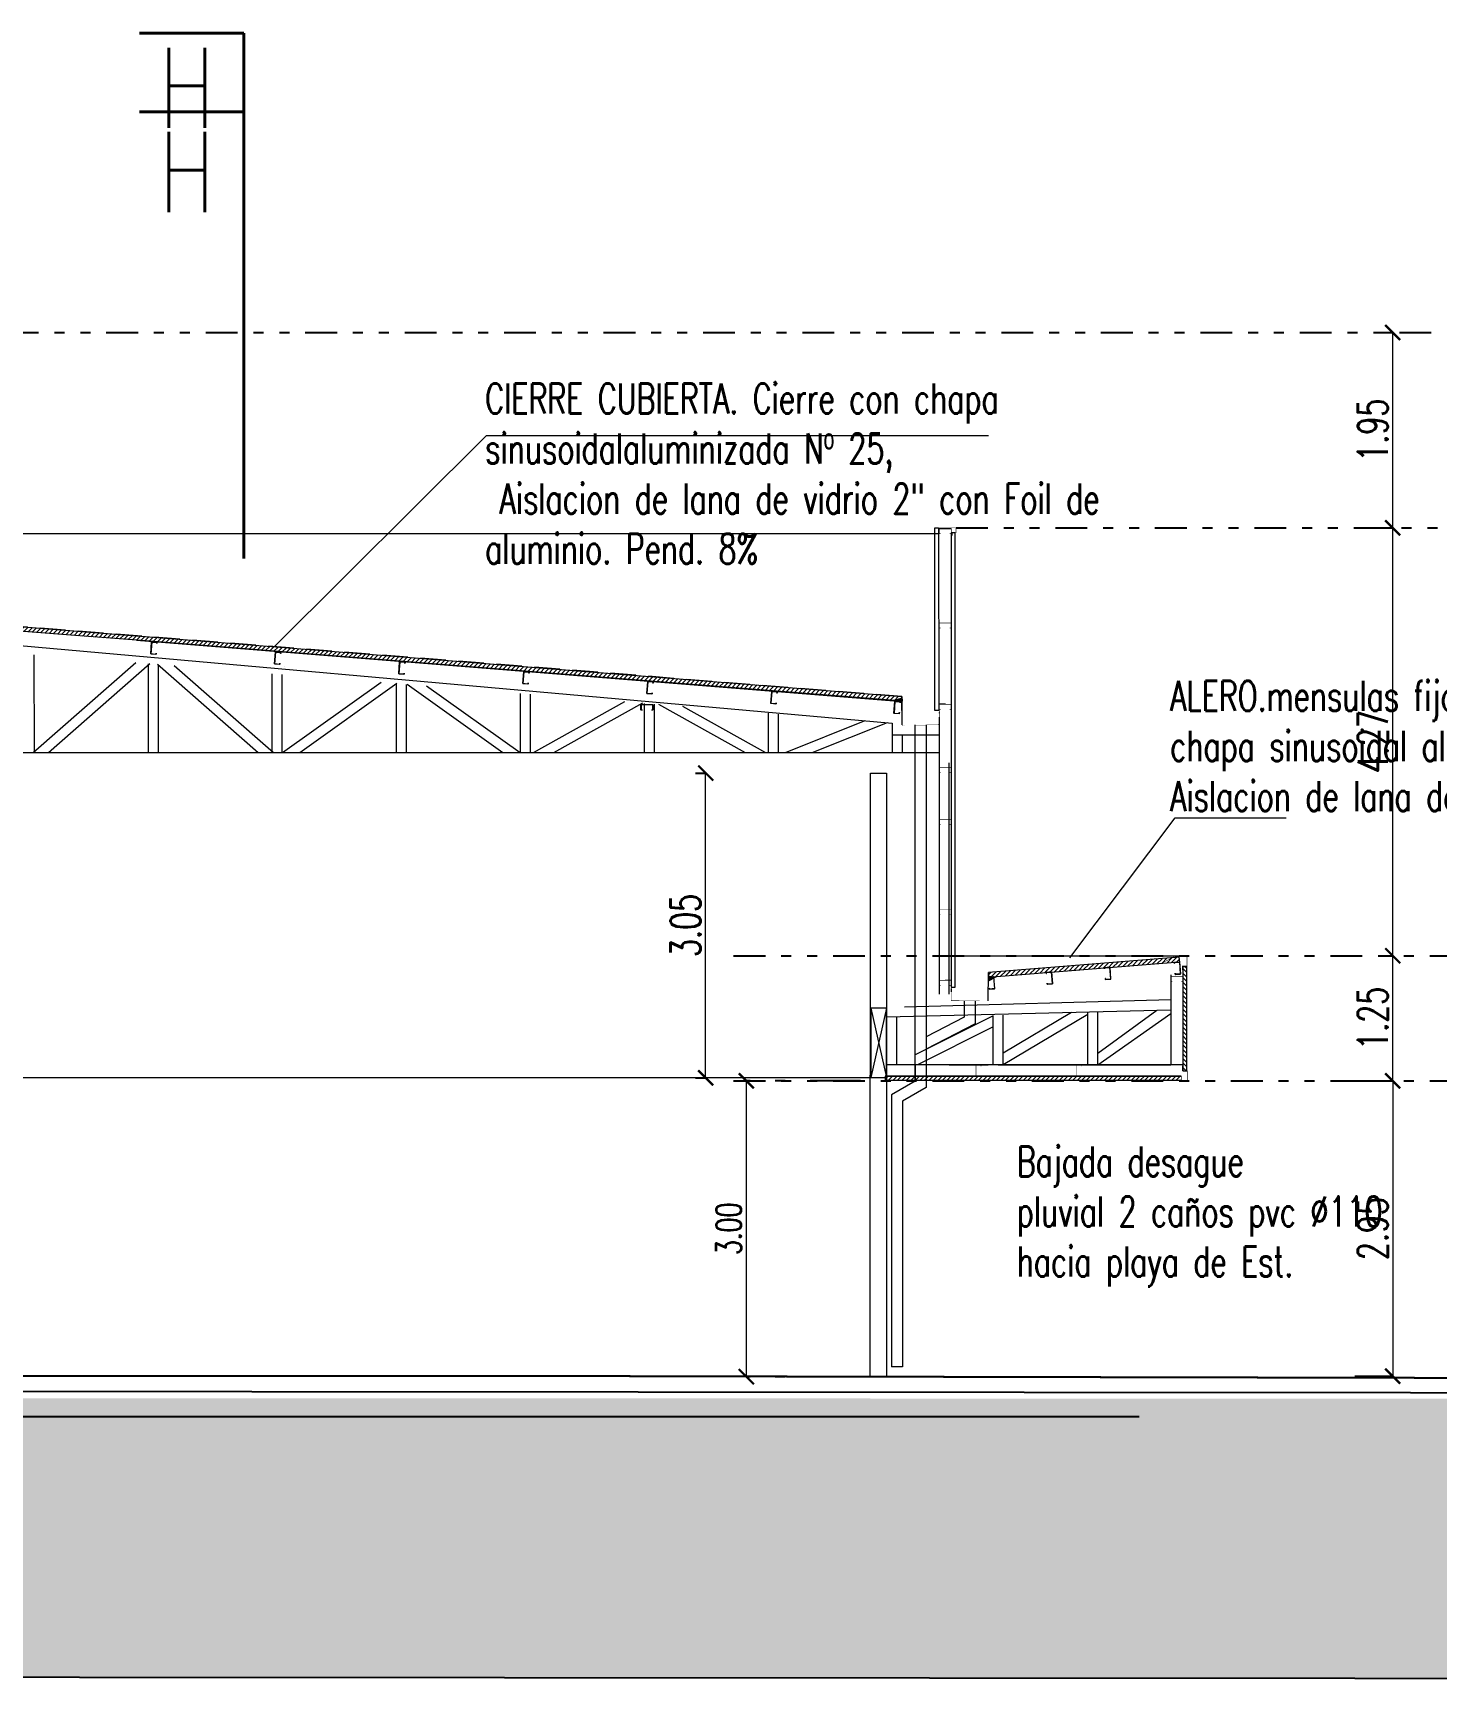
# Model space of a CAD drawing. Header units: millimetres. Extents: x 2828 to 3406, y 849 to 1266.
# Drawn here: x 2958.55 to 2972.58, y 851.91 to 868.42 of the extents above; entities that cross this region are included whole.
import ezdxf

# ---------------------------------------------------------------- set-up
doc = ezdxf.new("R2010")
doc.units = ezdxf.units.MM
doc.header["$PDMODE"] = 34
doc.header["$PDSIZE"] = -10
for name, pattern in [('CENTER', [2, 1.25, -0.25, 0.25, -0.25]), ('DASHDOT', [1, 0.5, -0.25, 0, -0.25]), ('DASHED', [19.049999999999997, 12.7, -6.35]), ('DIVIDE2', [15.875, 6.35, -3.175, 0, -3.175, 0, -3.175])]:
    doc.linetypes.add(name, pattern=pattern)
doc.layers.get('DEFPOINTS').update_dxf_attribs({"lineweight": 5})
for name, color, linetype, lineweight in [('0.05', 64, 'Continuous', 5), ('0.10', 161, 'Continuous', 9), ('0.15', 41, 'Continuous', 13), ('0.20', 4, 'Continuous', 15), ('0.30', 1, 'Continuous', 25), ('arq cotas', 152, 'Continuous', 13), ('arq tex', 31, 'Continuous', 5), ('hatch color', 26, 'Continuous', 13), ('L corte', 51, 'CENTER', 40), ('L corte 100', 83, 'CENTER', 40), ('proyecciones', 221, 'DASHED', 5)]:
    doc.layers.add(name, color=color, linetype=linetype, lineweight=lineweight)
doc.layers.add('hatch nuevo', color=7, linetype='Continuous', lineweight=13, true_color=0xff4f14)
doc.layers.add('sombrado muro nuevo', color=7, linetype='Continuous', lineweight=5, true_color=0x757575)
doc.styles.add('100', font='romans.shx', dxfattribs={"width": 0.75, "height": 0.2})
doc.styles.add('250-cts', font='romans.shx', dxfattribs={"width": 0.7, "height": 0.25})
doc.dimstyles.new('250', dxfattribs={"dimtxt": 0.3, "dimasz": 0.15, "dimexe": 0, "dimexo": 0.1, "dimgap": 0.05, "dimtad": 1, "dimzin": 0, "dimdsep": 46, "dimtxsty": '250-cts', "dimblk": 'ARCHTICK', "dimcen": 0.02, "dimclrd": 256, "dimclre": 256, "dimclrt": 256, "dimazin": 0, "dimtfac": 1, "dimtofl": 0, "dimtmove": 1, "dimatfit": 0, "dimldrblk": 'OPEN90', "dimfxl": 1, "dimtolj": 1, "dimtzin": 0, "dimlwd": -1, "dimarcsym": 0})

# ---------------------------------------------------------------- blocks, each defined once
blk = doc.blocks.new('_ARCHTICK')
at = {"color": 0, "linetype": 'ByBlock', "const_width": 0.15}
blk.add_lwpolyline([(-0.5, -0.5), (0.5, 0.5)], dxfattribs=at)
blk = doc.blocks.new('*D698')
at = {"layer": 'arq cotas', "linetype": 'DASHDOT', "lineweight": -2, "transparency": 16777216}
for p, q in [((2971.76251214348, 857.9504925346378), (2972.133367941773, 857.9504925346378)), ((2971.756211651534, 854.9991152404475), (2972.133367941773, 854.9991152404475))]:
    blk.add_line(p, q, dxfattribs=at)
at = {"layer": 'arq cotas', "transparency": 16777216}
blk.add_line((2972.133367941773, 857.9504925346378), (2972.133367941773, 854.9991152404475), dxfattribs=at)
at = {"layer": 'DEFPOINTS', "color": 0, "transparency": 16777216}
for p in [(2971.66251214348, 857.9504925346378), (2971.656211651534, 854.9991152404475), (2972.133367941773, 854.9991152404475)]:
    blk.add_point(p, dxfattribs=at)
at = {"layer": 'arq cotas', "transparency": 16777216, "xscale": 0.15, "yscale": 0.15, "zscale": 0.15}
for p, rotation in [((2972.133367941773, 857.9504925346378), 90), ((2972.133367941773, 854.9991152404475), 270)]:
    blk.add_blockref('_ARCHTICK', p, dxfattribs=dict(at, rotation=rotation))
at = {"layer": 'arq cotas', "transparency": 16777216, "insert": (2971.933367941773, 856.4748038875431), "char_height": 0.3, "attachment_point": 5, "rotation": 90, "style": '250-cts'}
blk.add_mtext('\\A1;2.95', dxfattribs=at)
blk = doc.blocks.new('_Open90')
at = {"color": 0, "linetype": 'ByBlock', "lineweight": -2}
for p, q in [((0, 0), (-1, 0)), ((-0.5, 0.5), (0, 0)), ((0, 0), (-0.5, -0.5))]:
    blk.add_line(p, q, dxfattribs=at)
blk = doc.blocks.new('*D699')
at = {"layer": 'arq cotas', "linetype": 'DASHDOT', "lineweight": -2, "transparency": 16777216}
for p, q in [((2972.033367941773, 859.2004925346378), (2972.133367941773, 859.2004925346378)), ((2972.033367941773, 857.9504925346378), (2972.133367941773, 857.9504925346378))]:
    blk.add_line(p, q, dxfattribs=at)
at = {"layer": 'arq cotas', "transparency": 16777216}
blk.add_line((2972.133367941773, 857.9504925346378), (2972.133367941773, 859.2004925346378), dxfattribs=at)
at = {"layer": 'DEFPOINTS', "color": 0, "transparency": 16777216}
for p in [(2972.133367941773, 859.2004925346378), (2972.133367941773, 859.2004925346378), (2972.133367941773, 857.9504925346378)]:
    blk.add_point(p, dxfattribs=at)
at = {"layer": 'arq cotas', "transparency": 16777216, "xscale": 0.15, "yscale": 0.15, "zscale": 0.15}
for p, rotation in [((2972.133367941773, 859.2004925346378), 90), ((2972.133367941773, 857.9504925346378), 270)]:
    blk.add_blockref('_ARCHTICK', p, dxfattribs=dict(at, rotation=rotation))
at = {"layer": 'arq cotas', "transparency": 16777216, "insert": (2971.933367941773, 858.5754925346382), "char_height": 0.3, "attachment_point": 5, "rotation": 90, "style": '250-cts'}
blk.add_mtext('\\A1;1.25', dxfattribs=at)
blk = doc.blocks.new('*D700')
at = {"layer": 'arq cotas', "linetype": 'DASHDOT', "lineweight": -2, "transparency": 16777216}
for p, q in [((2972.033367941773, 863.475412339544), (2972.133367941773, 863.475412339544)), ((2972.033367941773, 859.2004925346376), (2972.133367941773, 859.2004925346376))]:
    blk.add_line(p, q, dxfattribs=at)
at = {"layer": 'arq cotas', "transparency": 16777216}
blk.add_line((2972.133367941773, 859.2004925346376), (2972.133367941773, 863.475412339544), dxfattribs=at)
at = {"layer": 'DEFPOINTS', "color": 0, "transparency": 16777216}
for p in [(2972.133367941773, 863.475412339544), (2972.133367941773, 863.475412339544), (2972.133367941773, 859.2004925346376)]:
    blk.add_point(p, dxfattribs=at)
at = {"layer": 'arq cotas', "transparency": 16777216, "xscale": 0.15, "yscale": 0.15, "zscale": 0.15}
for p, rotation in [((2972.133367941773, 863.475412339544), 90), ((2972.133367941773, 859.2004925346376), 270)]:
    blk.add_blockref('_ARCHTICK', p, dxfattribs=dict(at, rotation=rotation))
at = {"layer": 'arq cotas', "transparency": 16777216, "insert": (2971.933367941773, 861.3379524370913), "char_height": 0.3, "attachment_point": 5, "rotation": 90, "style": '250-cts'}
blk.add_mtext('\\A1;4.27', dxfattribs=at)
blk = doc.blocks.new('*D701')
at = {"layer": 'arq cotas', "linetype": 'DASHDOT', "lineweight": -2, "transparency": 16777216}
for p, q in [((2972.033367941773, 865.425412339544), (2972.133367941773, 865.425412339544)), ((2972.033367941773, 863.475412339544), (2972.133367941773, 863.475412339544))]:
    blk.add_line(p, q, dxfattribs=at)
at = {"layer": 'arq cotas', "transparency": 16777216}
blk.add_line((2972.133367941773, 863.475412339544), (2972.133367941773, 865.425412339544), dxfattribs=at)
at = {"layer": 'DEFPOINTS', "color": 0, "transparency": 16777216}
for p in [(2972.133367941773, 865.425412339544), (2972.133367941773, 865.425412339544), (2972.133367941773, 863.475412339544)]:
    blk.add_point(p, dxfattribs=at)
at = {"layer": 'arq cotas', "transparency": 16777216, "xscale": 0.15, "yscale": 0.15, "zscale": 0.15}
for p, rotation in [((2972.133367941773, 865.425412339544), 90), ((2972.133367941773, 863.475412339544), 270)]:
    blk.add_blockref('_ARCHTICK', p, dxfattribs=dict(at, rotation=rotation))
at = {"layer": 'arq cotas', "transparency": 16777216, "insert": (2971.933367941773, 864.4504123395445), "char_height": 0.3, "attachment_point": 5, "rotation": 90, "style": '250-cts'}
blk.add_mtext('\\A1;1.95', dxfattribs=at)
blk = doc.blocks.new('*D703')
at = {"layer": 'arq cotas', "linetype": 'DASHDOT', "lineweight": -2, "transparency": 16777216}
for p, q in [((2966.814564298121, 857.9504925346376), (2965.675113312512, 857.9504925346376)), ((2966.814564298121, 854.9948373498479), (2965.675113312512, 854.9948373498479))]:
    blk.add_line(p, q, dxfattribs=at)
at = {"layer": 'arq cotas', "transparency": 16777216}
blk.add_line((2965.675113312512, 857.9504925346376), (2965.675113312512, 854.9948373498479), dxfattribs=at)
at = {"layer": 'DEFPOINTS', "color": 0, "transparency": 16777216}
for p in [(2966.914564298121, 857.9504925346376), (2965.675113312512, 854.9948373498479), (2966.914564298121, 854.9948373498479)]:
    blk.add_point(p, dxfattribs=at)
at = {"layer": 'arq cotas', "transparency": 16777216, "xscale": 0.15, "yscale": 0.15, "zscale": 0.15}
for p, rotation in [((2965.675113312512, 857.9504925346376), 90), ((2965.675113312512, 854.9948373498479), 270)]:
    blk.add_blockref('_ARCHTICK', p, dxfattribs=dict(at, rotation=rotation))
at = {"layer": 'arq cotas', "transparency": 16777216, "insert": (2965.500113312512, 856.4726649422432), "char_height": 0.25, "attachment_point": 5, "rotation": 90, "style": '250-cts'}
blk.add_mtext('\\A1;3.00', dxfattribs=at)
blk = doc.blocks.new('*D704')
at = {"layer": 'arq cotas', "linetype": 'DASHDOT', "lineweight": -2, "transparency": 16777216}
for p, q in [((2965.169007903048, 861.0253432259876), (2965.269007903048, 861.0253432259876)), ((2965.169007940591, 857.9800865007322), (2965.269007903048, 857.9800865007322))]:
    blk.add_line(p, q, dxfattribs=at)
at = {"layer": 'arq cotas', "transparency": 16777216}
blk.add_line((2965.269007903048, 857.9800865007322), (2965.269007903048, 861.0253432259876), dxfattribs=at)
at = {"layer": 'DEFPOINTS', "color": 0, "transparency": 16777216}
for p in [(2965.269007903048, 861.0253432259876), (2965.269007903048, 861.0253432259876), (2965.269007940591, 857.9800865007322)]:
    blk.add_point(p, dxfattribs=at)
at = {"layer": 'arq cotas', "transparency": 16777216, "xscale": 0.15, "yscale": 0.15, "zscale": 0.15}
for p, rotation in [((2965.269007903048, 861.0253432259876), 90), ((2965.269007903048, 857.9800865007322), 270)]:
    blk.add_blockref('_ARCHTICK', p, dxfattribs=dict(at, rotation=rotation))
at = {"layer": 'arq cotas', "transparency": 16777216, "insert": (2965.069007903048, 859.5027148633603), "char_height": 0.3, "attachment_point": 5, "rotation": 90, "style": '250-cts'}
blk.add_mtext('\\A1;3.05', dxfattribs=at)

msp = doc.modelspace()

# ---------------------------------------------------------------- hatches: boundary and pattern name
at = {"layer": '0.20'}
h = msp.add_hatch(dxfattribs=at)
h.set_pattern_fill('ANSI31', color=256, scale=0.01, angle=-6.492229350048602e-14, style=0)
h.set_pattern_definition([(44.99999999999994, (3.668533218502034, 4.000149288338775), (-0.02245064030267286, 0.02245064030267291), [])])
edge = h.paths.add_edge_path()
edge.add_line((2956.015607176205, 862.677869358385), (2967.230269231952, 861.7906459921628))
edge.add_line((2967.230269231952, 861.7906459921627), (2967.230078200709, 861.7422078756668))
edge.add_line((2967.230078200709, 861.7422078756668), (2959.582931600532, 862.3521677933478))
edge.add_line((2959.582931600532, 862.3521677933479), (2956.015476885841, 862.6270845150459))
edge.add_line((2956.015476885841, 862.6270845150459), (2954.745683339705, 862.7782849405055))
h = msp.add_hatch(dxfattribs=at)
h.set_pattern_fill('ANSI31', color=256, scale=0.01, angle=-6.492229350048602e-14, style=0)
h.set_pattern_definition([(44.99999999999994, (10.79062536923311, 1.243417953195262), (-0.02245064030267286, 0.02245064030267291), [])])
h.paths.add_polyline_path([(2970.004835774084, 859.137980574431), (2970.001176414413, 859.1843539013938), (2968.094731368672, 859.0339146570194), (2968.094922399916, 858.9854765405236)])
at = {"layer": 'hatch color', "true_color": 0x696969}
h = msp.add_hatch(dxfattribs=at)
h.set_pattern_fill('EARTH', color=251, scale=0.07, angle=314.9999999999999, style=0)
h.set_pattern_definition([(44.99999999999994, (2726.93052291805, 1345.220129669727), (8.788253188003947e-16, 0.6286179284748408), [0.4445, -0.4445]), (44.99999999999994, (2726.812657056461, 1345.337995531316), (8.788253188003947e-16, 0.6286179284748408), [0.4445, -0.4445]), (44.99999999999994, (2726.694791194872, 1345.455861392905), (8.788253188003947e-16, 0.6286179284748408), [0.4445, -0.4445]), (134.9999999999999, (2726.694791194872, 1345.534438633964), (-0.6286179284748408, 8.788253188003947e-16), [0.4445, -0.4445]), (134.9999999999999, (2726.812657056461, 1345.652304495553), (-0.6286179284748408, 8.788253188003947e-16), [0.4445, -0.4445]), (134.9999999999999, (2726.93052291805, 1345.770170357142), (-0.6286179284748408, 8.788253188003947e-16), [0.4445, -0.4445])])
h.paths.add_polyline_path([(2891.050239605682, 854.792271600012), (2891.050239605682, 852.0461313656089), (3069.444774382128, 851.9054086312086), (3069.444774382128, 854.7563513012539)])
at = {"layer": 'sombrado muro nuevo'}
h = msp.add_hatch(dxfattribs=at)
h.set_pattern_fill('ANSI31', color=256, scale=0.01, angle=270)
h.set_pattern_definition([(314.9999999999999, (0.001277438169381639, -55.2593015672395), (0.02245064030267293, 0.02245064030267283), [])])
h.paths.add_polyline_path([(2970.034954762429, 858.0505478515471), (2970.075007270044, 858.0505478515471), (2970.075007270046, 859.0971232981209), (2970.034954762431, 859.0971232981209)])
h = msp.add_hatch(dxfattribs=at)
h.set_pattern_fill('ANSI31', color=256, scale=0.01, angle=-90.00000000000007)
h.set_pattern_definition([(44.99999999999992, (2842.590453661342, 979.2833962719614), (-0.02245064030267285, 0.02245064030267291), [])])
h.paths.add_polyline_path([(2967.061715883482, 857.9558028496838), (2967.061715883482, 857.9958028496837), (2970.021331196289, 857.9958028496836), (2970.021331196289, 857.9558028496837)])

# ---------------------------------------------------------------- linework, layer by layer
at = {"linetype": 'DIVIDE2', "ltscale": 0.05}
for p, q in [((2955.305805611183, 865.425412339544), (2986.146582294321, 865.425412339544)), ((2967.770318671938, 863.4754123395439), (2986.146582294321, 863.4754123395439)), ((2965.547987140316, 859.2004925346376), (2983.924250762699, 859.2004925346376)), ((2965.547987140316, 857.9504925346376), (2983.924250762699, 857.9504925346376))]:
    msp.add_line(p, q, dxfattribs=at)
at = {"layer": '0.05', "ltscale": 3}
for p, q in [((2967.602959770068, 863.466874304008), (2967.722959770071, 863.466874304008)), ((2967.602959770068, 863.466874304008), (2967.722959770071, 863.466874304008)), ((2967.602959770068, 863.466874304008), (2967.722959770071, 863.466874304008)), ((2967.602959770075, 861.6295166094106), (2967.602959770075, 861.623166609411)), ((2967.602964467732, 861.582877888378), (2967.602964467732, 861.0253432565029)), ((2967.602037362639, 861.0787045354706), (2967.602037130582, 861.0494569420435)), ((2967.722040830549, 858.8727852742674, 202.3333111626856), (2967.722040830549, 858.8664352742677, 202.3333111626856)), ((2967.722963237985, 858.867815261, 202.3333111626856), (2967.722963470042, 858.838567667573, 202.3333111626856))]:
    msp.add_line(p, q, dxfattribs=at)
at = {"layer": '0.05'}
for p, q in [((2955.966648837916, 863.417442026835), (2967.594001662127, 863.4174420268365)), ((2970.075007270046, 859.1971232981208, 98.84983922336141), (2967.762036132892, 859.1971232981217)), ((2966.915005315098, 857.9800865007322, -303.6278482294043), (2955.653000151785, 857.9800865007321, 79.8523864620521)), ((2967.125007270059, 857.8100848090793), (2967.125007270059, 855.0945593065882)), ((2967.235007270059, 857.7467687637221), (2967.235007270059, 855.0943256056647)), ((2967.235007270059, 855.0943256056647), (2967.125007270059, 855.0945593065882))]:
    msp.add_line(p, q, dxfattribs=at)
for points in [[(2967.363178137247, 857.9484282536931), (2967.363178137247, 861.2031366395628), (2967.363178137247, 861.2031366395628), (2967.363178137247, 861.5081366395628)], [(2967.473178137247, 861.5081366395628), (2967.473178137247, 861.3131366395627), (2967.473178137247, 861.3131366395627), (2967.473178137247, 857.8851122083357)], [(2967.363178137247, 858.1180996338354), (2967.363178137247, 857.9484282536931), (2967.125007270059, 857.8100848090793)], [(2967.473178137247, 858.1180996338354), (2967.473178137247, 857.8851122083357), (2967.235007270059, 857.7467687637221)]]:
    msp.add_lwpolyline(points, dxfattribs=at)
for points in [[(2966.91500904366, 861.0253432460846), (2967.075007270046, 861.0253432460846), (2967.074135019376, 854.9948373498479), (2966.91413679299, 854.9948373498479)], [(2967.075005024235, 857.7810406064556), (2967.075005024235, 857.7810406064556)], [(2967.07500493618, 857.6538301340885), (2967.07500493618, 857.6538301340885)]]:
    msp.add_lwpolyline(points, close=True, dxfattribs=at)
at = {"layer": '0.05', "elevation": 202.3333111626856}
for points in [[(2967.851822463378, 858.7514053044194), (2967.851822463378, 858.5855035189686), (2967.473178137247, 858.3905346869219)], [(2967.961822463377, 858.7514053044194), (2967.961822463377, 858.5184178789198), (2967.473178137247, 858.2668086325184)]]:
    msp.add_lwpolyline(points, dxfattribs=at)
at = {"layer": '0.10'}
for p, q in [((2958.56179210612, 861.2260955279994), (2958.5616576144, 862.2076038463056)), ((2959.700987223707, 861.2260955279999), (2959.70088500097, 862.1167353492725)), ((2959.800987224365, 861.2260955279999), (2959.800885917115, 862.108758949601)), ((2960.937985571725, 861.2260955280003), (2960.937894673551, 862.0180674177533)), ((2961.037985572384, 861.2260955280003), (2961.037895589697, 862.0100910180818)), ((2962.179333256352, 861.2260955280007), (2962.179253722558, 861.9190525657656)), ((2962.27933325701, 861.2260955280007), (2962.279254638704, 861.911076166094)), ((2963.418645059775, 861.2260955280011), (2963.418576871722, 861.8202001037984)), ((2963.518645060434, 861.2260955280011), (2963.518577787867, 861.8122237041267)), ((2964.657864338477, 861.2260955280016), (2964.657807495318, 861.7213550219727)), ((2964.757864339135, 861.2260955280018), (2964.757808411463, 861.7133786223011)), ((2965.897083617178, 861.226095528002), (2965.897038118914, 861.6225099401471)), ((2965.997083617836, 861.2260955280022), (2965.99703903506, 861.6145335404755)), ((2967.132891862414, 861.5239342093065), (2967.132891862414, 861.2260955280025)), ((2967.232891862414, 861.4081367286657), (2967.232891862414, 861.2260955280025)), ((2970.005087790367, 859.1347868917748, 404.6666223253712), (2970.001176413461, 859.1843539134599, 202.3333111626856)), ((2967.075010092949, 858.6800865007323), (2967.075007270046, 858.0988043635285)), ((2969.914959460083, 858.6580838152871, 371.1238621206992), (2967.075764983712, 858.5862490786582, 183.0806234565305)), ((2969.914959460083, 858.7609398904475, 368.0368396580151), (2967.257126784339, 858.6854368081729, 202.0467072763032)), ((2969.775452471971, 858.6545541353613, 109.3177034426919), (2969.187069065203, 858.2248850100069, 25.64048932973819)), ((2967.175010074184, 858.5881671983144, 292.1261981887344), (2967.175010074184, 858.1107255459258, 292.1261981887344)), ((2968.14210873791, 858.6000952568598, -0.2866038863823235), (2967.361715883181, 858.2112739053553, 7.462227905120187)), ((2968.14210873791, 858.4883705472181, 0.1561990943367846), (2967.384293360214, 858.1107981520315, 7.680850114903137)), ((2968.14210873791, 858.1107981520314, -0.2866038863823235), (2968.14210873791, 858.6000952568598, -0.2866038863823235)), ((2968.925528949373, 858.6330501373401, 104.1690861536296), (2968.24210873791, 858.2271088587046, 6.97616958602498)), ((2969.087069065203, 858.6126918184824, 119.8798138110818), (2968.24210873791, 858.1107981520314, -0.2866038863823235)), ((2968.24210873791, 858.1107981520314, -0.2866038863823235), (2968.24210873791, 858.6080715834565, -0.2866038863823235)), ((2969.087069065203, 858.1107981520314, 119.8798138110818), (2969.087069065204, 858.6371372795819, 119.8798138110818)), ((2969.187069065203, 858.1107981520314, 119.8798138110818), (2969.187069065203, 858.6396673893445, 119.8798138110818)), ((2969.914959460083, 858.6211084715754, 121.8949798089441), (2969.187069065204, 858.1085743033335, 18.37771585740103))]:
    msp.add_line(p, q, dxfattribs=at)
at = {"layer": '0.10', "ltscale": 3}
msp.add_lwpolyline([(2967.597887801589, 861.649198453489), (2967.557835293974, 861.649198453489), (2967.557835293974, 863.4754123395438), (2967.596894699317, 863.4754123395438)], close=True, dxfattribs=at)
at = {"layer": '0.10', "ltscale": 3, "elevation": -202.3333111626855}
msp.add_lwpolyline([(2967.721983625277, 858.8879228537536), (2967.762036132892, 858.8879228537536), (2967.762036132894, 863.4254123395436), (2967.721983625278, 863.4254123395436)], close=True, dxfattribs=at)
at = {"layer": '0.10'}
for points in [[(2967.602692028221, 861.4081367286657), (2967.602692028221, 861.2260955280027), (2955.983269588375, 861.226270999846), (2955.983269588375, 862.5155830165611), (2967.132891862414, 861.5239342093065), (2967.132891862414, 861.4081367286657)], [(2966.92000904366, 857.9850865007322), (2967.075292997, 857.9850865007322), (2967.075007270046, 858.6750865007323), (2966.92000904366, 858.6750865007323)]]:
    msp.add_lwpolyline(points, close=True, dxfattribs=at)
for points in [[(2959.576549900809, 862.1266527229358), (2958.549979179076, 861.2260955279993)], [(2959.715550308577, 862.1155655964413), (2958.701618117203, 861.2260955279995)], [(2960.798430916591, 861.2260955280002), (2959.79313348041, 862.1093773092718)], [(2960.949935384019, 861.2260955280004), (2959.959765041408, 862.0960862317532)], [(2962.027253939846, 861.931176564861), (2961.041831514828, 861.2260955280004)], [(2962.181869247657, 861.9188439429414), (2961.213682915462, 861.2260955280003)], [(2963.243260808446, 861.2260955280011), (2962.288356900079, 861.910350139999)], [(2963.414944492561, 861.2260955280011), (2962.481544865603, 861.8949408369232)], [(2964.45804259534, 861.7372889228208), (2963.54492544818, 861.2260955280011)], [(2964.637224678184, 861.7229967746899), (2963.749636823186, 861.2260955280011)], [(2965.666081839416, 861.226095528002), (2964.801836270279, 861.7098668164884)], [(2965.87081324444, 861.226095528002), (2965.040588737447, 861.6908231399492)], [(2966.858397239679, 861.5458287969067), (2966.061977652642, 861.2260955280022)], [(2967.082320287999, 861.5279679632471), (2966.330390027381, 861.2260955280022)], [(2967.702692028221, 858.8160670070905), (2967.702692028221, 861.1260955280028)]]:
    msp.add_lwpolyline(points, dxfattribs=at)
for points, elevation in [([(2967.602037527293, 861.45459169957), (2967.602037527293, 858.8160670070905)], -101.1666555813428), ([(2970.001176413461, 859.1843539134599), (2968.094754705904, 859.0339165138831), (2968.093936261615, 858.9855031038552), (2970.004833389075, 859.1379655467912)], 202.3333111626856), ([(2969.914959460083, 859.0105986399793), (2969.914959460083, 858.1107981520314)], 202.3333111626856), ([(2967.074587161496, 858.0915396917097), (2967.075007270046, 858.5860531281421)], 284.4836986438352), ([(2967.075355574773, 858.1043302473721), (2967.075775683323, 858.5988436838045)], 183.3170430624924), ([(2970.034954762429, 858.1107981520314), (2967.0752647809, 858.110723013668), (2967.0752647809, 857.9957277113202), (2970.021331196289, 857.9958028496836)], -0.2866038863823235), ([(2967.70198832263, 858.1107981520315), (2968.09210873791, 858.1107981520314)], -0.2866038863823235), ([(2968.19210873791, 858.1107981520314), (2969.914959460083, 858.1107981520314)], -0.2866038863823235), ([(2969.914959460083, 857.9971865725796), (2969.914959460083, 857.9958028496836)], 202.3333111626856)]:
    msp.add_lwpolyline(points, dxfattribs=dict(at, elevation=elevation))
at = {"layer": '0.15'}
for p, q in [((2961.064799614718, 862.0923308514871), (2961.064799614718, 862.0923308514871)), ((2963.064818091509, 861.9314622092605), (2963.064818091509, 861.9314622092605))]:
    msp.add_line(p, q, dxfattribs=at)
at = {"layer": '0.20'}
for p, q in [((2967.602964467729, 863.466874304008), (2967.722959770071, 863.466874304008)), ((2959.583917738822, 862.3521943566805), (2967.233392868157, 861.7402363463358)), ((2967.23339286816, 861.5081365503289), (2967.230245894722, 861.7906478490264)), ((2968.091607732464, 858.7514052151856, 202.3333111626856), (2968.094754705903, 859.0339165138831, 202.3333111626856))]:
    msp.add_line(p, q, dxfattribs=at)
at = {"layer": '0.20', "ltscale": 0.025}
for p, q in [((2964.6222506869, 861.6568641834316, 101.1666555813428), (2964.622250596244, 861.7062747135402, 101.1666555813428)), ((2964.62340871067, 861.7062747170268, 101.1666555813428), (2964.623408801325, 861.6568641869181, 101.1666555813428)), ((2964.624566818124, 861.708590949365, 101.1666555813428), (2964.73958034622, 861.7085911794908, 101.1666555813428)), ((2964.739580349707, 861.7074330650645, 101.1666555813428), (2964.62456682161, 861.7074328349391, 101.1666555813428)), ((2964.624566919239, 861.6557060759793, 101.1666555813428), (2964.633831834648, 861.6557061038731, 101.1666555813428)), ((2964.633831838136, 861.6545479894463, 101.1666555813428), (2964.624566922724, 861.6545479615521, 101.1666555813428)), ((2964.633831834648, 861.6557061038731, 101.1666555813428), (2964.633831838136, 861.6545479894463, 101.1666555813428)), ((2964.730315535414, 861.6545481637837, 101.1666555813428), (2964.730315531925, 861.65570627821, 101.1666555813428)), ((2964.730315531925, 861.65570627821, 101.1666555813428), (2964.739580447335, 861.6557063061038, 101.1666555813428)), ((2964.739580450821, 861.6545481916775, 101.1666555813428), (2964.730315535414, 861.6545481637837, 101.1666555813428)), ((2964.740738558276, 861.6568644240175, 101.1666555813428), (2964.740738467619, 861.7062749541257, 101.1666555813428)), ((2964.741896582046, 861.7062749576118, 101.1666555813428), (2964.7418966727, 861.656864427504, 101.1666555813428))]:
    msp.add_line(p, q, dxfattribs=at)
at = {"layer": '0.20', "ltscale": 3, "const_width": 0.005}
for points in [[(2967.555341634143, 863.4167571227696), (2967.555341634143, 863.4754123395438), (2967.770318671938, 863.4754123395438), (2967.770318671938, 863.4254123395436), (2967.732854665347, 863.4254123395436), (2967.732854665347, 863.3980638610398)], [(2967.617959770071, 863.4168743040083), (2967.602959770072, 863.4168743040083), (2967.602959770072, 863.466874304008), (2967.722959770071, 863.466874304008), (2967.722959770071, 863.4168743040083), (2967.707959770071, 863.4168743040083)], [(2967.617963073326, 862.4745042669525), (2967.602963073326, 862.4745042669525), (2967.602963073326, 862.5245042669522), (2967.722963073326, 862.5245042669522), (2967.722963073326, 862.4745042669525), (2967.707963073326, 862.4745042669525)], [(2967.131404762179, 861.7499809536931), (2967.233392868157, 861.7420481566666), (2967.23339286816, 861.5081365503289), (2967.602963406333, 861.5081367287966), (2967.602963059752, 861.7226576655002), (2967.666210374685, 861.7223091939815)], [(2967.61796307333, 861.6585910644282), (2967.602963073331, 861.6585910644282), (2967.602963073331, 861.7085910644279), (2967.722963073331, 861.7085910644279), (2967.722963073331, 861.6585910644282), (2967.707963073331, 861.6585910644282)], [(2967.617037527294, 861.0287045354709), (2967.602037527293, 861.0287045354709), (2967.602037527293, 861.0787045354706), (2967.722037527293, 861.0787045354706), (2967.722037527293, 861.0287045354709), (2967.707037527294, 861.0287045354709)], [(2970.03133119629, 858.1005478515473), (2970.03133119629, 858.0505478515471), (2970.08133119629, 858.0505478515471), (2970.08133119629, 857.950547851547), (2970.08133119629, 857.950547851547), (2970.021331196289, 857.950547851547), (2970.021331196289, 857.9971865725796), (2969.911394895729, 857.9971865725796)]]:
    msp.add_lwpolyline(points, dxfattribs=at)
at = {"layer": '0.20'}
msp.add_lwpolyline([(2956.015607176205, 862.6778693583852), (2967.230245894721, 861.7906478490264), (2967.231064339009, 861.7422344389985), (2959.583917738832, 862.3521943566795), (2956.015472777864, 862.6270331873164), (2956.015607176205, 862.6778693583852)], dxfattribs=at)
at = {"layer": '0.20', "ltscale": 0.025}
for points in [[(2959.778733231688, 862.2224541497824), (2959.777994093912, 862.213218764954, -0.414213562373095), (2959.775500463261, 862.2110947031929), (2959.726247426734, 862.2150366416092, -0.4142135623725005), (2959.724123364972, 862.2175302722603), (2959.733299046812, 862.3321772020406, -0.414213562373095), (2959.735792677463, 862.3343012638038), (2959.785045713989, 862.3303593253854, -0.414213562373095), (2959.787169775752, 862.327865694735), (2959.786430637976, 862.3186303099098), (2959.785276214872, 862.318722702131), (2959.786015352649, 862.3279580869571, 0.414213562373095), (2959.784953321766, 862.3292049022837), (2959.73570028524, 862.3331468406991, 0.414213562373095), (2959.734453469915, 862.3320848098188), (2959.725277788075, 862.2174378800378, 0.414213562373095), (2959.726339818957, 862.216191064713), (2959.775592855483, 862.2122491262953, 0.414213562373095), (2959.776839670808, 862.2133111571766), (2959.777578808585, 862.2225465420036), (2959.778733231688, 862.2224541497824)], [(2961.015743037652, 862.1226244150156), (2961.015003899876, 862.1133890301872, -0.414213562373095), (2961.012510269225, 862.1112649684261), (2960.963257232698, 862.1152069068424, -0.4142135623725005), (2960.961133170937, 862.1177005374935), (2960.970308852776, 862.2323474672738, -0.414213562373095), (2960.972802483428, 862.234471529037), (2961.022055519953, 862.2305295906186, -0.414213562373095), (2961.024179581716, 862.2280359599682), (2961.02344044394, 862.2188005751431), (2961.022286020836, 862.2188929673642), (2961.023025158613, 862.2281283521903, 0.414213562373095), (2961.02196312773, 862.2293751675169), (2960.972710091204, 862.2333171059323, 0.414213562373095), (2960.97146327588, 862.232255075052), (2960.962287594039, 862.117608145271, 0.414213562373095), (2960.963349624921, 862.1163613299462), (2961.012602661447, 862.1124193915285, 0.414213562373095), (2961.013849476773, 862.1134814224098), (2961.014588614549, 862.1227168072368), (2961.015743037652, 862.1226244150156)], [(2962.257102086659, 862.0236095630279), (2962.256362948883, 862.0143741781995, -0.414213562373095), (2962.253869318232, 862.0122501164384), (2962.204616281705, 862.0161920548547, -0.4142135623725005), (2962.202492219943, 862.0186856855058), (2962.211667901782, 862.1333326152861, -0.414213562373095), (2962.214161532434, 862.1354566770493), (2962.263414568959, 862.1315147386309, -0.414213562373095), (2962.265538630723, 862.1290211079805), (2962.264799492946, 862.1197857231554), (2962.263645069842, 862.1198781153765), (2962.264384207619, 862.1291135002026, 0.414213562373095), (2962.263322176737, 862.1303603155292), (2962.214069140211, 862.1343022539446, 0.414213562373095), (2962.212822324886, 862.1332402230643), (2962.203646643046, 862.0185932932833, 0.414213562373095), (2962.204708673927, 862.0173464779585), (2962.253961710453, 862.0134045395408, 0.414213562373095), (2962.255208525779, 862.0144665704221), (2962.255947663556, 862.0237019552491), (2962.257102086659, 862.0236095630279)], [(2963.496425102477, 861.9259189043054), (2963.495685964701, 861.916683519477, -0.414213562373095), (2963.49319233405, 861.9145594577159), (2963.443939297523, 861.9185013961322, -0.4142135623725005), (2963.441815235761, 861.9209950267833), (2963.4509909176, 862.0356419565636, -0.414213562373095), (2963.453484548252, 862.0377660183268), (2963.502737584778, 862.0338240799084, -0.414213562373095), (2963.504861646541, 862.031330449258), (2963.504122508764, 862.0220950644328), (2963.502968085661, 862.022187456654), (2963.503707223437, 862.0314228414801, 0.414213562373095), (2963.502645192555, 862.0326696568067), (2963.453392156029, 862.0366115952221, 0.414213562373095), (2963.452145340704, 862.0355495643417), (2963.442969658864, 861.9209026345608, 0.414213562373095), (2963.444031689745, 861.919655819236), (2963.493284726272, 861.9157138808183, 0.414213562373095), (2963.494531541597, 861.9167759116996), (2963.495270679374, 861.9260112965266), (2963.496425102477, 861.9259189043054)], [(2964.735655726073, 861.8270738224795), (2964.734916588297, 861.8178384376512, -0.414213562373095), (2964.732422957646, 861.81571437589), (2964.683169921119, 861.8196563143064, -0.4142135623725005), (2964.681045859357, 861.8221499449575), (2964.690221541196, 861.9367968747378, -0.414213562373095), (2964.692715171848, 861.938920936501), (2964.741968208374, 861.9349789980826, -0.414213562373095), (2964.744092270137, 861.9324853674322), (2964.74335313236, 861.923249982607), (2964.742198709257, 861.9233423748282), (2964.742937847033, 861.9325777596542, 0.414213562373095), (2964.741875816151, 861.9338245749808), (2964.692622779625, 861.9377665133962, 0.414213562373095), (2964.6913759643, 861.9367044825159), (2964.68220028246, 861.8220575527349, 0.414213562373095), (2964.683262313341, 861.8208107374102), (2964.732515349868, 861.8168687989925, 0.414213562373095), (2964.733762165193, 861.8179308298737), (2964.73450130297, 861.8271662147007), (2964.735655726073, 861.8270738224795)], [(2965.974886349669, 861.7282287406539), (2965.974147211894, 861.7189933558255, -0.414213562373095), (2965.971653581243, 861.7168692940644), (2965.922400544715, 861.7208112324807, -0.4142135623725005), (2965.920276482954, 861.7233048631318), (2965.929452164793, 861.8379517929121, -0.414213562373095), (2965.931945795445, 861.8400758546753), (2965.98119883197, 861.8361339162569, -0.414213562373095), (2965.983322893734, 861.8336402856065), (2965.982583755957, 861.8244049007814), (2965.981429332853, 861.8244972930025), (2965.98216847063, 861.8337326778286, 0.414213562373095), (2965.981106439748, 861.8349794931552), (2965.931853403221, 861.8389214315706, 0.414213562373095), (2965.930606587897, 861.8378594006903), (2965.921430906057, 861.7232124709093, 0.414213562373095), (2965.922492936938, 861.7219656555845), (2965.971745973464, 861.7180237171668, 0.414213562373095), (2965.97299278879, 861.7190857480481), (2965.973731926566, 861.7283211328751), (2965.974886349669, 861.7282287406539)], [(2967.20466411476, 861.6291673843103), (2967.203924976984, 861.619931999482, -0.414213562373095), (2967.201431346333, 861.6178079377208), (2967.152178309806, 861.6217498761372, -0.4142135623725005), (2967.150054248044, 861.6242435067883), (2967.159229929884, 861.7388904365686, -0.414213562373095), (2967.161723560534, 861.7410144983318), (2967.210976597061, 861.7370725599134, -0.414213562373095), (2967.213100658824, 861.734578929263), (2967.212361521047, 861.7253435444378), (2967.211207097944, 861.725435936659), (2967.21194623572, 861.734671321485, 0.414213562373095), (2967.210884204838, 861.7359181368116), (2967.161631168312, 861.739860075227, 0.414213562373095), (2967.160384352987, 861.7387980443467), (2967.151208671147, 861.6241511145657, 0.414213562373095), (2967.152270702029, 861.622904299241), (2967.201523738556, 861.6189623608233, 0.414213562373095), (2967.20277055388, 861.6200243917045), (2967.203509691657, 861.6292597765315), (2967.20466411476, 861.6291673843103)]]:
    msp.add_lwpolyline(points, format="xyb", dxfattribs=at)
at = {"layer": '0.20', "ltscale": 3, "const_width": 0.005}
for points, elevation in [([(2967.707037527298, 860.509568287857), (2967.722037527299, 860.509568287857), (2967.722037527299, 860.5595682878567), (2967.602037527298, 860.5595682878567), (2967.602037527298, 860.509568287857), (2967.617037527298, 860.509568287857)], -202.3333111626856), ([(2967.708014068816, 859.615928463967), (2967.723014068816, 859.615928463967), (2967.723014068816, 859.6659284639667), (2967.603014068815, 859.6659284639667), (2967.603014068815, 859.615928463967), (2967.618014068816, 859.615928463967)], -101.1666555813428), ([(2969.85221268014, 859.1384680813466), (2969.959701199037, 859.1971232981208), (2970.078097402765, 859.1971232981208), (2970.078097402764, 859.0971232981209), (2970.029725711343, 859.0971232981209), (2970.029725711343, 859.0578394282087)], 303.4999667440283), ([(2968.193595838445, 858.9932496185498), (2968.091607732467, 858.9853168215233), (2968.091607732464, 858.7514052151856), (2967.722037194291, 858.7514053936533), (2967.722037540872, 858.9659263303569), (2967.658790225939, 858.9655778588382)], 202.3333111626856), ([(2969.929958065681, 858.9416805354257), (2969.914958065682, 858.9416805354257), (2969.914958065682, 858.9916805354254), (2970.034958065682, 858.9916805354254), (2970.034958065682, 858.9416805354257), (2970.019958065681, 858.9416805354257)], 303.4999667440283), ([(2967.707037527294, 858.9018597292849), (2967.722037527293, 858.9018597292849), (2967.722037527293, 858.9518597292846), (2967.602037527293, 858.9518597292846), (2967.602037527293, 858.9018597292849), (2967.617037527294, 858.9018597292849)], 202.3333111626856), ([(2968.020304988538, 858.0967250924703), (2968.020304988538, 858.1117250924706), (2967.970304988538, 858.1117250924706), (2967.970304988538, 857.9917250924707), (2968.020304988538, 857.9917250924707), (2968.020304988538, 858.0067250924701)], -0.2866038863823235), ([(2969.020304988538, 858.0967250924701), (2969.020304988538, 858.1117250924705), (2968.970304988538, 858.1117250924705), (2968.970304988538, 857.9917250924706), (2969.020304988538, 857.9917250924706), (2969.020304988538, 858.00672509247)], -0.2866038863823235)]:
    msp.add_lwpolyline(points, dxfattribs=dict(at, elevation=elevation))
at = {"layer": '0.20', "ltscale": 0.025}
for points, elevation in [([(2968.101993804178, 858.8776730167148), (2968.102732941953, 858.8684376318862, 0.414213562373095), (2968.105226572604, 858.8663135701246), (2968.154479609132, 858.8702555085412, 0.4142135623725005), (2968.156603670893, 858.872749139192), (2968.147427989054, 858.987396068973, 0.414213562373095), (2968.144934358402, 858.9895201307355), (2968.095681321877, 858.9855781923171, 0.414213562373095), (2968.093557260113, 858.9830845616672), (2968.09429639789, 858.9738491768422), (2968.095450820994, 858.973941569063), (2968.094711683217, 858.9831769538888, -0.414213562373095), (2968.095773714099, 858.984423769216), (2968.145026750626, 858.9883657076308, -0.414213562373095), (2968.14627356595, 858.9873036767505), (2968.15544924779, 858.8726567469695, -0.414213562373095), (2968.154387216909, 858.871409931645), (2968.105134180383, 858.8674679932275, -0.414213562373095), (2968.103887365057, 858.8685300241087), (2968.103148227281, 858.8777654089355), (2968.101993804178, 858.8776730167148)], 202.3333111626856), ([(2968.680170284564, 858.9262976891599), (2968.68090942234, 858.9170623043314, 0.414213562373095), (2968.683403052991, 858.9149382425697), (2968.732656089518, 858.9188801809863, 0.4142135623725005), (2968.73478015128, 858.9213738116372), (2968.72560446944, 859.0360207414182, 0.414213562373095), (2968.723110838789, 859.0381448031807), (2968.673857802263, 859.0342028647623, 0.414213562373095), (2968.6717337405, 859.0317092341123), (2968.672472878276, 859.0224738492874), (2968.67362730138, 859.0225662415081), (2968.672888163604, 859.031801626334, -0.414213562373095), (2968.673950194486, 859.0330484416612), (2968.723203231012, 859.036990380076, -0.414213562373095), (2968.724450046337, 859.0359283491956), (2968.733625728177, 858.9212814194146, -0.414213562373095), (2968.732563697296, 858.9200346040901), (2968.683310660769, 858.9160926656726, -0.414213562373095), (2968.682063845444, 858.9171546965539), (2968.681324707667, 858.9263900813806), (2968.680170284564, 858.9262976891599)], 202.0467072763032), ([(2969.261763792488, 858.9729113378029), (2969.262502930264, 858.9636759529743, 0.414213562373095), (2969.264996560915, 858.9615518912127), (2969.314249597442, 858.9654938296293, 0.4142135623725005), (2969.316373659204, 858.9679874602801), (2969.307197977364, 859.0826343900611, 0.414213562373095), (2969.304704346713, 859.0847584518236), (2969.255451310187, 859.0808165134052, 0.414213562373095), (2969.253327248424, 859.0783228827553), (2969.254066386201, 859.0690874979304), (2969.255220809304, 859.0691798901511), (2969.254481671528, 859.0784152749769, -0.414213562373095), (2969.25554370241, 859.0796620903042), (2969.304796738936, 859.0836040287189, -0.414213562373095), (2969.306043554261, 859.0825419978386), (2969.315219236101, 858.9678950680576, -0.414213562373095), (2969.31415720522, 858.9666482527331), (2969.264904168693, 858.9627063143156, -0.414213562373095), (2969.263657353368, 858.9637683451969), (2969.262918215591, 858.9730037300236), (2969.261763792488, 858.9729113378029)], 202.0467072763032), ([(2969.959653605491, 859.0250638395165), (2969.960392743267, 859.0158284546882, 0.414213562373095), (2969.962886373918, 859.013704392927), (2970.012139410445, 859.0176463313434, 0.4142135623725005), (2970.014263472206, 859.0201399619945), (2970.005087790367, 859.1347868917748, 0.414213562373095), (2970.002594159715, 859.136910953538), (2969.95334112319, 859.1329690151196, 0.414213562373095), (2969.951217061427, 859.1304753844692), (2969.951956199203, 859.121239999644), (2969.953110622307, 859.1213323918652), (2969.95237148453, 859.1305677766912, -0.414213562373095), (2969.953433515413, 859.1318145920178), (2970.002686551939, 859.1357565304332, -0.414213562373095), (2970.003933367263, 859.1346944995529), (2970.013109049104, 859.0200475697719, -0.414213562373095), (2970.012047018222, 859.0188007544472), (2969.962793981696, 859.0148588160295, -0.414213562373095), (2969.961547166371, 859.0159208469107), (2969.960808028594, 859.0251562317377), (2969.959653605491, 859.0250638395165)], 404.6666223253711)]:
    msp.add_lwpolyline(points, format="xyb", dxfattribs=dict(at, elevation=elevation))
at = {"layer": '0.20', "elevation": -202.3333111626856}
msp.add_lwpolyline([(2970.034954762429, 858.0505478515471), (2970.075007270044, 858.0505478515471), (2970.075007270045, 859.0940748712006), (2970.034954762429, 859.0940748712006)], close=True, dxfattribs=at)
at = {"layer": '0.20', "ltscale": 3, "const_width": 0.005}
msp.add_lwpolyline([(2966.91500904366, 857.9800865007322), (2967.075007270046, 857.9800865007322), (2967.075007270046, 858.6800865007323), (2966.91500904366, 858.6800865007323)], close=True, dxfattribs=at)
at = {"layer": '0.20', "elevation": -0.2866038863823235}
msp.add_lwpolyline([(2970.021331196289, 857.9958028496836), (2967.061715883482, 857.9958028496837), (2967.061715883482, 857.9558028496838), (2970.021331196289, 857.9558028496839)], dxfattribs=at)
at = {"layer": '0.20', "ltscale": 0.025}
for centre, radius, start, end in [((2964.624566825096, 861.7062747205129, 101.1666555813428), 0.002316228852133954, 90.00017247988976, 180.0001724798898), ((2964.624566915752, 861.6568641904038, 101.1666555813428), 0.002316228851679205, 180.000172468647, 270.000172468634), ((2964.624566825096, 861.7062747205133, 101.1666555813428), 0.001158114425839604, 90.00017249114562, 180.0001724911456), ((2964.624566915751, 861.6568641904054, 101.1666555813428), 0.001158114425839606, 180.0001725248869, 270.0001725361428), ((2964.739580353193, 861.706274950638, 101.1666555813428), 0.002316228852816077, 0.0001725080162780678, 90.00017250240137), ((2964.739580353193, 861.7062749506389, 101.1666555813428), 0.001158114425839604, 0.0001725024014031664, 90.00017249114562), ((2964.739580443849, 861.6568644205307, 101.1666555813428), 0.001158114426976472, 270.0001724911456, 0.0001725024014031664), ((2964.739580443847, 861.65686442053, 101.1666555813428), 0.002316228852588705, 270.0001725136311, 0.0001725136441805211)]:
    msp.add_arc(centre, radius, start, end, dxfattribs=at)
at = {"layer": '0.30', "color": 8, "true_color": 0x7d7d7d}
msp.add_line((2891.050239605682, 854.5970740356289), (2969.600304472761, 854.5970740356289), dxfattribs=at)
at = {"layer": '0.30'}
for points in [[(2891.050239605682, 854.8970740356541), (2891.050239605682, 852.0461313656089), (3069.444774382128, 851.9054086312086), (3069.444774382128, 854.7563513012539), (3032.091603775959, 854.7865652871882)], [(2976.16742471216, 854.830684236434), (2899.003738411036, 854.8970740356541)]]:
    msp.add_lwpolyline(points, dxfattribs=at)
at = {"layer": '0.30', "const_width": 0.02}
for points in [[(2899.303738411046, 854.9923116538987), (2964.110723337026, 855.0009642259969)], [(2964.110319949295, 855.0009641721393), (2976.16742471216, 854.975348203806), (2976.16742471216, 854.830684236434)]]:
    msp.add_lwpolyline(points, dxfattribs=at)
at = {"layer": 'arq tex'}
for p, q in [((2960.95770139822, 862.2868864292776), (2963.078949075085, 864.3969165560671)), ((2963.078949075086, 864.3969165560676), (2968.094456264326, 864.396916556069)), ((2968.905866923464, 859.1803705798236, 51.8522765864501), (2969.960711003866, 860.5768001117675, -150.4810345762354)), ((2969.960711003866, 860.5768001117675, -150.4810345762354), (2971.067269552585, 860.5768001117675, -150.4810345762354))]:
    msp.add_line(p, q, dxfattribs=at)
at = {"layer": 'hatch nuevo'}
for p, q in [((2967.075007270046, 858.6750865007323), (2966.92000904366, 857.9850865007322)), ((2966.92000904366, 858.6750865007323), (2967.075292997, 857.9850865007322))]:
    msp.add_line(p, q, dxfattribs=at)
at = {"layer": 'L corte', "color": 2}
msp.add_lwpolyline([(2959.611309887162, 868.4179512442375), (2960.653385347513, 868.4179512442375), (2960.653385347513, 863.0376365715157)], dxfattribs=at)
at = {"layer": 'L corte 100'}
msp.add_lwpolyline([(2959.611309887162, 867.6302313877542), (2960.653385347513, 867.6302313877542), (2960.653385347513, 863.4651103851635)], dxfattribs=at)
at = {"layer": 'proyecciones', "ltscale": 0.02}
msp.add_line((2967.230245894721, 861.7906478490264), (2955.916961902285, 862.6883931893104), dxfattribs=at)

# ---------------------------------------------------------------- texts
at = {"layer": 'arq tex', "char_height": 0.3, "attachment_point": 1, "style": '250-cts'}
for s, insert, width in [('CIERRE CUBIERTA. Cierre con chapa sinusoidalaluminizada Nº 25,\\P Aislacion de lana de vidrio 2" con Foil de aluminio. Pend. 8%', (2963.06671577725, 864.9166538780074), 7.765117360675163), ('ALERO.mensulas fijadas a colunma estructural y con cubierta de chapa sinusoidal aluminizada Nº 25,\\PAislacion de lana de vidrio 2"  con Foil de aluminio. Pend. 8%', (2969.910855193225, 861.9456147323208, 142.1325915933011), 10.56644243354424), ('Bajada desague \\Ppluvial 2 caños pvc ∅110\\Phacia playa de Est.', (2968.377574445279, 857.2955512008715, -2.715367841688021e-08), 10.56644243354424)]:
    msp.add_mtext(s, dxfattribs=dict(at, insert=insert, width=width))
at = {"layer": 'L corte', "color": 2, "insert": (2959.80383304077, 868.2719866908552), "char_height": 0.8, "attachment_point": 1, "style": '100'}
msp.add_mtext_dynamic_manual_height_columns('H', width=27.36509849296472, gutter_width=12.5, heights=[0], dxfattribs=at)
at = {"layer": 'L corte 100', "insert": (2959.80383304077, 867.4302127325835), "char_height": 0.8, "attachment_point": 1, "style": '100'}
msp.add_mtext_dynamic_manual_height_columns('H', width=27.36509849296472, gutter_width=12.5, heights=[0], dxfattribs=at)

# ---------------------------------------------------------------- dimensions: what is measured, and where the dimension line sits
at = {"layer": 'arq cotas'}
for base, p1, p2, picture, middle in [((2972.133367941773, 865.425412339544), (2972.133367941773, 863.475412339544), (2972.133367941773, 865.425412339544), '*D701', (2971.933367941773, 864.4504123395445)), ((2972.133367941773, 863.475412339544), (2972.133367941773, 859.2004925346376), (2972.133367941773, 863.475412339544), '*D700', (2971.933367941773, 861.3379524370913)), ((2965.269007903048, 861.0253432259876), (2965.269007940591, 857.9800865007322), (2965.269007903048, 861.0253432259876), '*D704', (2965.069007903048, 859.5027148633603)), ((2972.133367941773, 859.2004925346378), (2972.133367941773, 857.9504925346378), (2972.133367941773, 859.2004925346378), '*D699', (2971.933367941773, 858.5754925346382)), ((2972.133367941773, 854.9991152404475), (2971.66251214348, 857.9504925346378), (2971.656211651534, 854.9991152404475), '*D698', (2971.933367941773, 856.4748038875431))]:
    dim = msp.add_linear_dim(base=base, p1=p1, p2=p2, angle=90, dimstyle='250', dxfattribs=at)
    dim.commit()
    dim.dimension.update_dxf_attribs({"geometry": picture, "text_midpoint": middle})
dim = msp.add_linear_dim(base=(2965.675113312512, 854.9948373498479), p1=(2966.914564298121, 857.9504925346376), p2=(2966.914564298121, 854.9948373498479), angle=90, text='3.00', dimstyle='250', dxfattribs=at)
dim.commit()
dim.dimension.update_dxf_attribs({"geometry": '*D703', "text_midpoint": (2965.500113312512, 856.4726649422432)})

doc.saveas('drawing.dxf')
